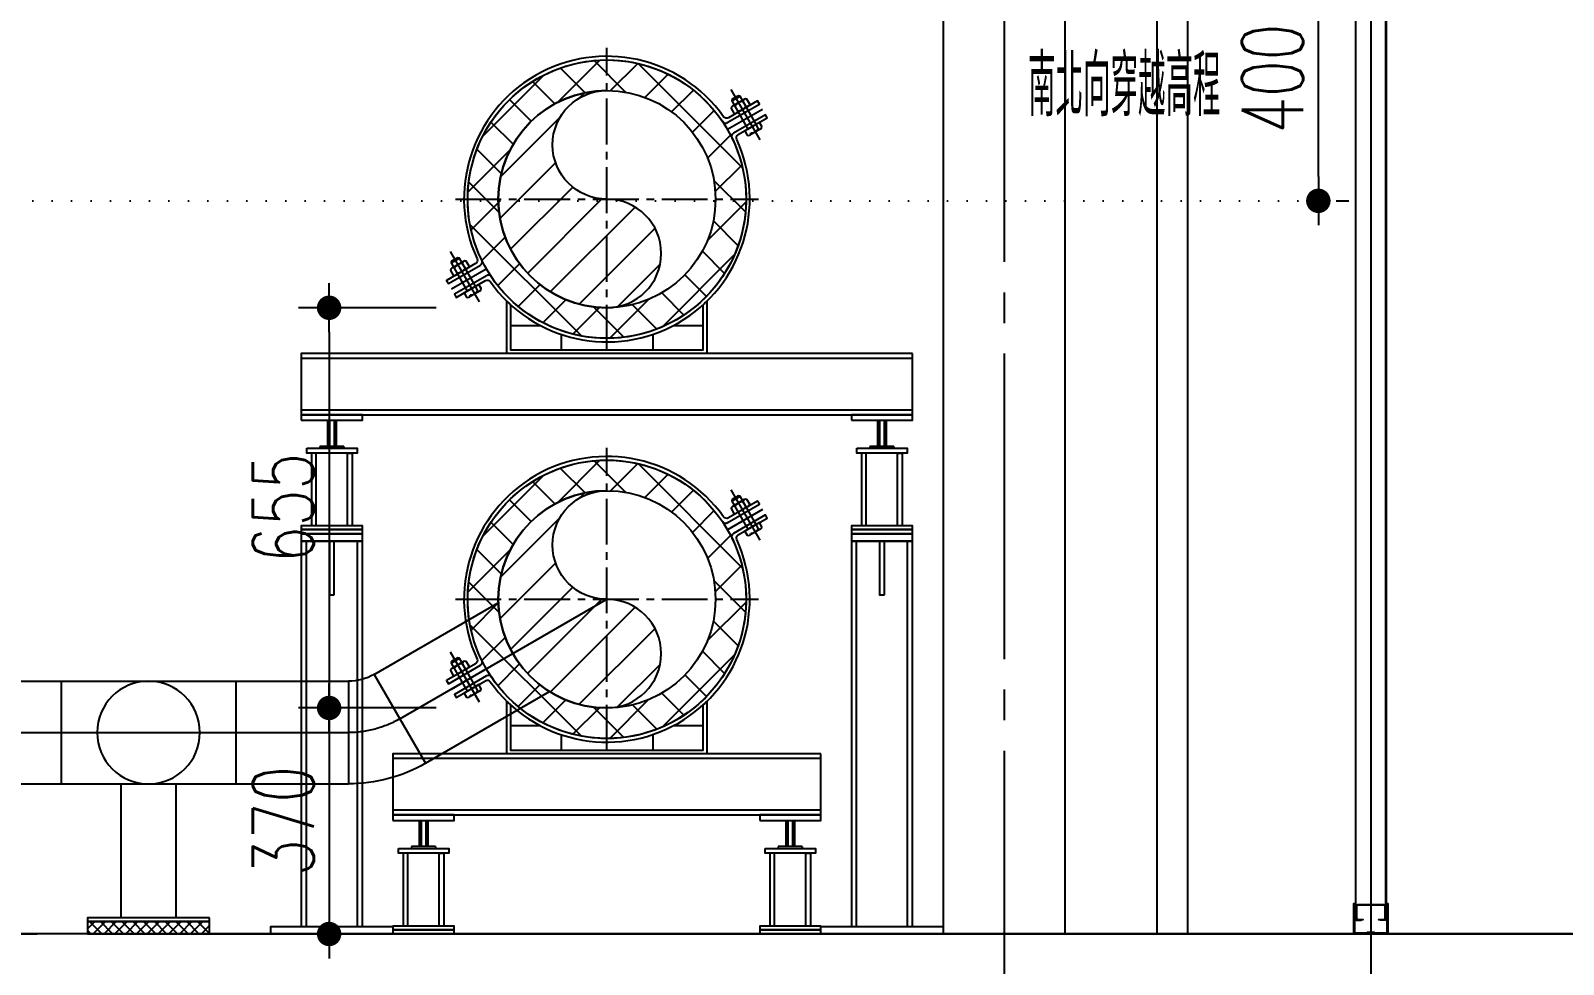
# Model space of a CAD drawing. Header units: millimetres. Extents: x -192235 to 515711, y 45168 to 947868.
# Drawn here: x 187807 to 190315, y 463900 to 465429 of the extents above; entities that cross this region are included whole.
import ezdxf
from ezdxf.enums import TextEntityAlignment as Align

# ---------------------------------------------------------------- set-up
doc = ezdxf.new("R2010")
doc.units = ezdxf.units.MM
doc.header["$LTSCALE"] = 1000
doc.header["$PDMODE"] = 1
for name, pattern in [('CENTER2', [1.125, 0.75, -0.125, 0.125, -0.125]), ('DOT2', [3.175, 0, -3.175]), ('TPH12-SEC-@20-1$0$CENTERK0', [0.65, 0.5, -0.05, 0.05, -0.05]), ('TPH12-SEC-@20-1$0$CENTERK5', [6.916, 6.667, -0.083, 0.083, -0.083]), ('YFM1P-短$0$CENTER', [2, 1.25, -0.25, 0.25, -0.25]), ('YFM1P-短$0$CENTER2', [1.125, 0.75, -0.125, 0.125, -0.125])]:
    doc.linetypes.add(name, pattern=pattern)
for name, color, linetype in [('0-LEVEL LINE', 4, 'DOT2'), ('CHW-Spt', 2, 'Continuous'), ('M-DIM', 1, 'Continuous'), ('M-TXT', 3, 'Continuous'), ('MPPIPE', 100, 'Continuous'), ('PIPE-SUPPORT', 2, 'Continuous'), ('SH-LINE-10', 2, 'Continuous'), ('SH-LINE-130', 2, 'Continuous'), ('SH-LINE-170', 170, 'Continuous'), ('TPH12-SEC-@20-1$0$A-DIM', 7, 'Continuous'), ('TPH12-SEC-@20-1$0$H-SIN', 252, 'TPH12-SEC-@20-1$0$CENTERK5'), ('TPH12-SEC-@20-1$0$KABE1', 252, 'Continuous'), ('TPH12-SEC-@20-1$0$SIAGE1', 252, 'Continuous'), ('TPH12-SEC-@20-1$0$SIAGE3', 252, 'Continuous'), ('TPH12-SEC-@20-1$0$STEEL3', 252, 'Continuous'), ('YCD-Xfa-Sec-24$0$A-WALL-F1', 190, 'Continuous'), ('YFM1P-短$0$M-PIPE-CHWR20', 110, 'Continuous'), ('YFM1P-短$0$M-PIPE-CHWS12', 130, 'Continuous'), ('YFM1P-短$0$M-PIPE-CHWS12_CL', 132, 'YFM1P-短$0$CENTER2'), ('YFM1P-短$0$M-PIPE-VENT', 10, 'Continuous')]:
    doc.layers.add(name, color=color, linetype=linetype)
doc.styles.add('aa-txt', font='simplex.shx', dxfattribs={"width": 0.7, "bigfont": 'chineset.shx'})
doc.styles.add('TPH12-SEC-@20-1$0$STANDARD', font='txt')
doc.dimstyles.new('50-DIM', dxfattribs={"dimscale": 50, "dimtxt": 2, "dimasz": 0.8, "dimexe": 1, "dimexo": 1, "dimgap": 0.5, "dimtad": 1, "dimdec": 0, "dimdsep": 46, "dimtxsty": 'aa-txt', "dimblk": 'DOT', "dimcen": 5, "dimclrd": 256, "dimclre": 256, "dimclrt": 256, "dimadec": 0, "dimazin": 0, "dimtfac": 1, "dimtdec": 0, "dimtix": 1, "dimtmove": 2, "dimatfit": 3, "dimldrblk": 'DOT', "dimfxl": 1, "dimtolj": 1, "dimtzin": 0, "dimarcsym": 0})
doc.dimstyles.new('TPH12-SEC-@20-1$0$生成的_樣式__6', dxfattribs={"dimtxt": 60, "dimasz": 30.4, "dimexe": 0.18, "dimexo": 0.0625, "dimgap": 0, "dimtad": 1, "dimdec": 1, "dimzin": 0, "dimdsep": 46, "dimtxsty": 'TPH12-SEC-@20-1$0$STANDARD', "dimblk": 'TPH12-SEC-@20-1$0$ARROWHEAD_6', "dimblk1": 'TPH12-SEC-@20-1$0$ARROWHEAD_6', "dimblk2": 'TPH12-SEC-@20-1$0$ARROWHEAD_6', "dimcen": 0.09, "dimclrd": 12, "dimclre": 12, "dimclrt": 3, "dimazin": 0, "dimtfac": 1, "dimtdec": 4, "dimtmove": 0, "dimatfit": 3, "dimfxl": 1, "dimtolj": 1, "dimtzin": 0, "dimarcsym": 0})

# ---------------------------------------------------------------- blocks, each defined once
blk = doc.blocks.new('TPH12-SEC-@20-1$0$ARROWHEAD_6')
at = {"color": 0, "linetype": 'Continuous', "lineweight": 0}
for p, q in [((0, 0), (-1, 0)), ((-0.5, -0.5), (0.5, 0.5))]:
    blk.add_line(p, q, dxfattribs=at)
blk = doc.blocks.new('*D950')
at = {"layer": 'DEFPOINTS', "color": 0, "linetype": 'Continuous', "transparency": 16777216}
for p in [(190000, 463950), (203190, 463950), (199526.1, 462150)]:
    blk.add_point(p, dxfattribs=at)
at = {"layer": 'TPH12-SEC-@20-1$0$A-DIM', "color": 12, "linetype": 'Continuous', "lineweight": -2, "transparency": 16777216}
for p, q in [((190000.1, 463950), (203190.2, 463950)), ((203190, 463919.6), (203190, 463800)), ((203190, 462180.4), (203190, 462300)), ((199526.1, 462150), (203190.2, 462150))]:
    blk.add_line(p, q, dxfattribs=at)
at = {"layer": 'TPH12-SEC-@20-1$0$A-DIM', "color": 12, "linetype": 'Continuous', "lineweight": -2, "transparency": 16777216, "xscale": 30.40000000000001, "yscale": 30.40000000000001, "zscale": 30.40000000000001}
for p, rotation in [((203190, 463950), 90), ((203190, 462150), 270)]:
    blk.add_blockref('TPH12-SEC-@20-1$0$ARROWHEAD_6', p, dxfattribs=dict(at, rotation=rotation))
at = {"layer": 'TPH12-SEC-@20-1$0$A-DIM', "color": 3, "linetype": 'Continuous', "lineweight": 0, "transparency": 16777216, "insert": (203190, 463050), "char_height": 500, "attachment_point": 5, "rotation": 90, "style": 'TPH12-SEC-@20-1$0$STANDARD'}
blk.add_mtext('\\A1;1800', dxfattribs=at)
blk = doc.blocks.new('*D951')
at = {"layer": 'DEFPOINTS', "color": 0, "linetype": 'Continuous', "transparency": 16777216}
for p in [(190000, 466700), (203174.8, 466700), (190000, 463950)]:
    blk.add_point(p, dxfattribs=at)
at = {"layer": 'TPH12-SEC-@20-1$0$A-DIM', "color": 12, "linetype": 'Continuous', "lineweight": -2, "transparency": 16777216}
for p, q in [((190000.1, 466700), (203175, 466700)), ((203174.8, 466669.6), (203174.8, 466200)), ((203174.8, 463980.4), (203174.8, 464450)), ((190000.1, 463950), (203175, 463950))]:
    blk.add_line(p, q, dxfattribs=at)
at = {"layer": 'TPH12-SEC-@20-1$0$A-DIM', "color": 12, "linetype": 'Continuous', "lineweight": -2, "transparency": 16777216, "xscale": 30.40000000000001, "yscale": 30.40000000000001, "zscale": 30.40000000000001}
for p, rotation in [((203174.8, 466700), 90), ((203174.8, 463950), 270)]:
    blk.add_blockref('TPH12-SEC-@20-1$0$ARROWHEAD_6', p, dxfattribs=dict(at, rotation=rotation))
at = {"layer": 'TPH12-SEC-@20-1$0$A-DIM', "color": 3, "linetype": 'Continuous', "lineweight": 0, "transparency": 16777216, "insert": (203174.8, 465325), "char_height": 500, "attachment_point": 5, "rotation": 90, "style": 'TPH12-SEC-@20-1$0$STANDARD'}
blk.add_mtext('\\A1;2750', dxfattribs=at)
blk = doc.blocks.new('YFM1P-短')
at = {"layer": 'YFM1P-短$0$M-PIPE-VENT'}
h = blk.add_hatch(dxfattribs=at)
h.set_pattern_fill('ANSI37', color=256, scale=100, style=0)
h.set_pattern_definition([(45, (-407216.89, 377557.605), (-8.83883476, 8.83883476), []), (135, (-407216.89, 377557.605), (-8.83883476, -8.83883476), [])])
h.paths.add_polyline_path([(101900, 463970.3), (101900, 463950.3), (102100, 463950.3), (102100, 463970.3)])
at = {"layer": 'YFM1P-短$0$M-PIPE-CHWR20'}
for p, q in [((101955, 463976.3, 0), (101955, 464195.6, 0)), ((102045, 463976.3, 0), (102045, 464195.6, 0))]:
    blk.add_line(p, q, dxfattribs=at)
at = {"layer": 'YFM1P-短$0$M-PIPE-CHWS12'}
for p, q in [((101630.9, 464375, 0), (101427.7, 464492.3)), ((101630.8, 464374.9, 0), (101546.8, 464229.4, 0)), ((102142.9, 464363.8, 0), (101672.8, 464363.6, 0)), ((101672.8, 464363.7, 0), (101672.8, 464195.7, 0)), ((101857.1, 464363.9, 0), (101857.1, 464195.6, 0)), ((102142.9, 464363.9, 0), (102142.9, 464195.6, 0)), ((103919.7, 464363.8, 0), (102142.9, 464363.8, 0)), ((101546.8, 464229.4, 0), (101343.7, 464346.7)), ((103633.9, 464195.7, 0), (101672.8, 464195.7, 0)), ((102142.9, 464195.6, 0), (101857.1, 464195.6, 0))]:
    blk.add_line(p, q, dxfattribs=at)
blk.add_circle((102000, 464279.7, 0), 84.1, dxfattribs=at)
for radius in [84, 252]:
    blk.add_arc((101672.8, 464447.7, 0), radius, 240, 270, dxfattribs=at)
at = {"layer": 'YFM1P-短$0$M-PIPE-CHWS12_CL', "linetype": 'YFM1P-短$0$CENTER'}
for p, q in [((101588.8, 464302.2, 0), (101250, 464497.8)), ((104254, 464279.7, 0), (101672.8, 464279.7, 0))]:
    blk.add_line(p, q, dxfattribs=at)
blk.add_arc((101672.8, 464447.7, 0), 168, 240, 270, dxfattribs=at)
at = {"layer": 'YFM1P-短$0$M-PIPE-VENT', "elevation": 0}
blk.add_lwpolyline([(101900, 463976.3), (102100, 463976.3), (102100, 463970.3), (101900, 463970.3)], close=True, dxfattribs=at)
blk.add_lwpolyline([(102100, 463970.3), (102100, 463950.3), (101900, 463950.3), (101900, 463970.3), (102100, 463970.3)], dxfattribs=at)
blk = doc.blocks.new('CHW-Support-L20-A-25')
at = {"layer": 'SH-LINE-10'}
for p, q in [((68, 841), (68, 798)), ((71.1, 841), (71.1, 798)), ((78.9, 841), (78.9, 798)), ((82, 841), (82, 798)), ((968, 841), (968, 798)), ((971.1, 841), (971.1, 798)), ((978.9, 841), (978.9, 798)), ((982, 841), (982, 798)), ((94.6, 798), (55.4, 798)), ((55.4, 798), (55.4, 795)), ((94.6, 798), (94.6, 795)), ((994.6, 798), (955.4, 798)), ((955.4, 798), (955.4, 795)), ((994.6, 798), (994.6, 795)), ((218, 186), (218, 143)), ((221.1, 186), (221.1, 143)), ((228.9, 186), (228.9, 143)), ((232, 186), (232, 143)), ((818, 186), (818, 143)), ((821.1, 186), (821.1, 143)), ((828.9, 186), (828.9, 143)), ((832, 186), (832, 143)), ((244.6, 143), (205.4, 143)), ((205.4, 143), (205.4, 140)), ((244.6, 143), (244.6, 140)), ((844.6, 143), (805.4, 143)), ((805.4, 143), (805.4, 140)), ((844.6, 143), (844.6, 140))]:
    blk.add_line(p, q, dxfattribs=at)
at = {"layer": 'SH-LINE-130'}
for points in [[(1025, 950), (25, 950), (25, 850), (1025, 850)], [(25, 643), (25, 12), (125, 12), (125, 643)], [(79, 555), (79, 643), (71, 643), (71, 555)], [(925, 643), (925, 12), (1025, 12), (1025, 643)], [(979, 555), (979, 643), (971, 643), (971, 555)], [(875, 295), (175, 295), (175, 195), (875, 195)], [(175, 0), (-25, 0), (-25, 12), (175, 12)], [(1075, 0), (875, 0), (875, 12), (1075, 12)]]:
    blk.add_lwpolyline(points, close=True, dxfattribs=at)
at = {"layer": 'SH-LINE-130', "ltscale": 2}
for points in [[(1025, 942), (25, 942), (25, 858), (1025, 858)], [(33, 643), (33, 12), (117, 12), (117, 643)], [(933, 643), (933, 12), (1017, 12), (1017, 643)], [(875, 287), (175, 287), (175, 203), (875, 203)]]:
    blk.add_lwpolyline(points, close=True, dxfattribs=at)
at = {"layer": 'SH-LINE-130', "ltscale": 0.1}
for points in [[(25, 643), (125, 643), (125, 655), (25, 655)], [(925, 643), (1025, 643), (1025, 655), (925, 655)]]:
    blk.add_lwpolyline(points, close=True, dxfattribs=at)
at = {"layer": 'SH-LINE-170'}
for points in [[(25, 841), (125, 841), (125, 850), (25, 850)], [(925, 841), (1025, 841), (1025, 850), (925, 850)], [(33.8, 795), (116.2, 795), (116.2, 787.2), (33.8, 787.2)], [(933.8, 795), (1016.2, 795), (1016.2, 787.2), (933.8, 787.2)], [(25, 662), (125, 662), (125, 668), (25, 668)], [(25, 655), (125, 655), (125, 662), (25, 662)], [(925, 662), (1025, 662), (1025, 668), (925, 668)], [(925, 655), (1025, 655), (1025, 662), (925, 662)], [(175, 186), (275, 186), (275, 195), (175, 195)], [(775, 186), (875, 186), (875, 195), (775, 195)], [(183.8, 140), (266.2, 140), (266.2, 132.2), (183.8, 132.2)], [(783.8, 140), (866.2, 140), (866.2, 132.2), (783.8, 132.2)], [(175, 7), (275, 7), (275, 13), (175, 13)], [(175, 0), (275, 0), (275, 7), (175, 7)], [(775, 7), (875, 7), (875, 13), (775, 13)], [(775, 0), (875, 0), (875, 7), (775, 7)]]:
    blk.add_lwpolyline(points, close=True, dxfattribs=at)
for points in [[(49.5, 668), (49.5, 787.2), (41.6, 787.2), (41.6, 668)], [(100.5, 668), (100.5, 787.2), (108.4, 787.2), (108.4, 668)], [(949.5, 668), (949.5, 787.2), (941.6, 787.2), (941.6, 668)], [(1000.5, 668), (1000.5, 787.2), (1008.4, 787.2), (1008.4, 668)], [(199.5, 13), (199.5, 132.2), (191.6, 132.2), (191.6, 13)], [(250.5, 13), (250.5, 132.2), (258.4, 132.2), (258.4, 13)], [(799.5, 13), (799.5, 132.2), (791.6, 132.2), (791.6, 13)], [(850.5, 13), (850.5, 132.2), (858.4, 132.2), (858.4, 13)]]:
    blk.add_lwpolyline(points, dxfattribs=at)
blk = doc.blocks.new('DOT')
at = {"color": 0}
blk.add_line((-1, 0), (1, 0), dxfattribs=at)
at = {"color": 3, "const_width": 0.5}
blk.add_lwpolyline([(-0.25, 0, 1), (0.25, 0, 1)], format="xyb", close=True, dxfattribs=at)
blk = doc.blocks.new('*D257')
at = {"layer": 'DEFPOINTS', "color": 0, "transparency": 16777216}
for p in [(188520.5, 464320), (188295.5, 463950), (188520.5, 463950)]:
    blk.add_point(p, dxfattribs=at)
at = {"layer": 'M-DIM', "lineweight": -2, "transparency": 16777216}
for p, q in [((188470.5, 464320), (188245.5, 464320)), ((188295.5, 464280), (188295.5, 463990)), ((188470.5, 463950), (188245.5, 463950))]:
    blk.add_line(p, q, dxfattribs=at)
at = {"layer": 'M-DIM', "lineweight": -2, "transparency": 16777216, "xscale": 40, "yscale": 40, "zscale": 40}
for p, rotation in [((188295.5, 464320), 90), ((188295.5, 463950), 270)]:
    blk.add_blockref('DOT', p, dxfattribs=dict(at, rotation=rotation))
at = {"layer": 'M-DIM', "transparency": 16777216, "insert": (188220.5, 464135), "char_height": 100, "attachment_point": 5, "rotation": 90, "style": 'aa-txt'}
blk.add_mtext('\\A1;370', dxfattribs=at)
blk = doc.blocks.new('_Dot')
at = {"color": 0, "linetype": 'ByBlock', "lineweight": -2}
blk.add_line((-0.5, 0), (-1, 0), dxfattribs=at)
at = {"color": 0, "linetype": 'ByBlock', "const_width": 0.5}
blk.add_lwpolyline([(-0.25, 0, 1), (0.25, 0, 1)], format="xyb", close=True, dxfattribs=at)
blk = doc.blocks.new('*D258')
at = {"layer": 'DEFPOINTS', "color": 0, "transparency": 16777216}
for p in [(188520.5, 464975), (188295.5, 464320), (188520.5, 464320)]:
    blk.add_point(p, dxfattribs=at)
at = {"layer": 'M-DIM', "lineweight": -2, "transparency": 16777216}
for p, q in [((188470.5, 464975), (188245.5, 464975)), ((188295.5, 464935), (188295.5, 464360)), ((188470.5, 464320), (188245.5, 464320))]:
    blk.add_line(p, q, dxfattribs=at)
at = {"layer": 'M-DIM', "lineweight": -2, "transparency": 16777216, "xscale": 40, "yscale": 40, "zscale": 40}
for p, rotation in [((188295.5, 464975), 90), ((188295.5, 464320), 270)]:
    blk.add_blockref('DOT', p, dxfattribs=dict(at, rotation=rotation))
at = {"layer": 'M-DIM', "transparency": 16777216, "insert": (188220.5, 464647.5), "char_height": 100, "attachment_point": 5, "rotation": 90, "style": 'aa-txt'}
blk.add_mtext('\\A1;655', dxfattribs=at)
blk = doc.blocks.new('YCD-Xfa-Sec-24')
at = {"layer": 'YCD-Xfa-Sec-24$0$A-WALL-F1', "elevation": 0}
for points in [[(519976.8, 396219.4), (519984, 396219.4), (519984, 396220), (519976.8, 396220, 0.414214), (519975, 396218.2), (519975, 393974.2, 0.414213), (519976.8, 393972.4), (519984, 393972.4), (519984, 393973), (519976.8, 393973, -0.414214), (519975.6, 393974.2), (519975.6, 396218.2, -0.414214)], [(520023.2, 396219.4), (520016, 396219.4), (520016, 396220), (520023.2, 396220, -0.414214), (520025, 396218.2), (520025, 393974.2, -0.414213), (520023.2, 393972.4), (520016, 393972.4), (520016, 393973), (520023.2, 393973, 0.414214), (520024.4, 393974.2), (520024.4, 396218.2, 0.414214)]]:
    blk.add_lwpolyline(points, format="xyb", close=True, dxfattribs=at)
at = {"layer": 'YCD-Xfa-Sec-24$0$A-WALL-F1'}
for points in [[(520028, 393993.5), (520028, 394000), (520026, 394000), (520025, 393998.5, 0.587703), (520025.3, 393998), (520026.5, 393998), (520026.5, 393990.5), (520026, 393990.5), (520025, 393989, 0.587703), (520025.3, 393988.5), (520026.5, 393988.5), (520026.5, 393951.8), (520006.5, 393951.8), (520005, 393952.8), (520000.5, 393952.8), (520000, 393952.5), (519999.5, 393952.8), (519995, 393952.8), (519993.5, 393951.8), (519973.5, 393951.8), (519973.5, 393988.5), (519974.7, 393988.5, 0.587703), (519975, 393989), (519974, 393990.5), (519973.5, 393990.5), (519973.5, 393998), (519974.7, 393998, 0.587703), (519975, 393998.5), (519974, 394000), (519972, 394000), (519972, 393993.5), (519972.3, 393993), (519972, 393992.5), (519972, 393950), (520028, 393950), (520028, 393992.5), (520027.7, 393993)], [(520021, 393973, 0.414214), (520024, 393976), (520024, 393995, 0.414214), (520021, 393998), (519979, 393998, 0.414214), (519976, 393995), (519976, 393976, 0.414214), (519979, 393973), (519987, 393973), (519987, 393973.8), (519978.8, 393973.8, -0.414214), (519976.8, 393975.8), (519976.8, 393995.2, -0.414214), (519978.8, 393997.2), (520021.2, 393997.2, -0.414214), (520023.2, 393995.2), (520023.2, 393975.8, -0.414214), (520021.2, 393973.8), (520013, 393973.8), (520013, 393973)]]:
    blk.add_lwpolyline(points, format="xyb", close=True, dxfattribs=at)
blk = doc.blocks.new('*D407')
at = {"layer": 'DEFPOINTS', "color": 0, "transparency": 16777216}
for p in [(189894.3, 465550), (189914.1, 465550), (189894.3, 465150)]:
    blk.add_point(p, dxfattribs=at)
at = {"layer": 'M-DIM', "lineweight": -2, "transparency": 16777216}
for p, q in [((189944.3, 465550), (189964.1, 465550)), ((189914.1, 465190), (189914.1, 465510)), ((189944.3, 465150), (189964.1, 465150))]:
    blk.add_line(p, q, dxfattribs=at)
at = {"layer": 'M-DIM', "lineweight": -2, "transparency": 16777216, "xscale": 40, "yscale": 40, "zscale": 40}
for p, rotation in [((189914.1, 465550), 90), ((189914.1, 465150), 270)]:
    blk.add_blockref('DOT', p, dxfattribs=dict(at, rotation=rotation))
at = {"layer": 'M-DIM', "transparency": 16777216, "insert": (189839.1, 465350), "char_height": 100, "attachment_point": 5, "rotation": 90, "style": 'aa-txt'}
blk.add_mtext('\\A1;400', dxfattribs=at)
blk = doc.blocks.new('TPH12-SEC-@20-1')
at = {"layer": 'DEFPOINTS', "linetype": 'TPH12-SEC-@20-1$0$CENTERK0'}
blk.add_line((189400, 467500), (189400, 462400), dxfattribs=at)
at = {"layer": 'TPH12-SEC-@20-1$0$H-SIN'}
for p, q in [((190000, 484000), (190000, 447500)), ((84160.9, 463950), (201769.6, 463950))]:
    blk.add_line(p, q, dxfattribs=at)
at = {"layer": 'TPH12-SEC-@20-1$0$KABE1'}
blk.add_line((190390, 463950), (99610, 463950), dxfattribs=at)
at = {"layer": 'TPH12-SEC-@20-1$0$SIAGE1'}
blk.add_line((189650, 466500), (189650, 463950), dxfattribs=at)
at = {"layer": 'TPH12-SEC-@20-1$0$SIAGE3'}
blk.add_line((189700, 466500), (189700, 463950), dxfattribs=at)
at = {"layer": 'TPH12-SEC-@20-1$0$STEEL3'}
blk.add_lwpolyline([(189300, 463950), (189500, 463950), (189500, 466250), (189300, 466250)], close=True, dxfattribs=at)
at = {"layer": 'TPH12-SEC-@20-1$0$A-DIM', "color": 12, "linetype": 'Continuous', "lineweight": 0}
for base, p1, p2, picture, middle in [((203174.8, 466700), (190000, 463950), (190000, 466700), '*D951', (203174.8, 465325)), ((203190, 463950), (199526.1, 462150), (190000, 463950), '*D950', (203190, 463050))]:
    dim = blk.add_linear_dim(base=base, p1=p1, p2=p2, angle=90, dimstyle='TPH12-SEC-@20-1$0$生成的_樣式__6', override={"dimtxt": 500, "dimdec": 0}, dxfattribs=at)
    dim.commit()
    dim.dimension.update_dxf_attribs({"geometry": picture, "text_midpoint": middle, "dimtype": 128, "text_rotation": 90})

msp = doc.modelspace()

# ---------------------------------------------------------------- block references
msp.add_blockref('TPH12-SEC-@20-1', (0, 0))

# ---------------------------------------------------------------- next in the draw order: hatches: boundary and pattern name
at = {"layer": 'MPPIPE'}
h = msp.add_hatch(dxfattribs=at)
h.set_pattern_fill('ANSI37', color=1, scale=15, style=0)
h.set_pattern_definition([(45, (148254.848, 398427.375), (-33.67596, 33.67596), []), (135, (148254.848, 398427.375), (-33.67596, -33.67596), [])])
edge = h.paths.add_edge_path()
edge.add_arc((188750, 465152.8), 227.8, 0, 360)
edge = h.paths.add_edge_path(flags=17)
edge.add_arc((188750, 465152.8), 177.8, 0, 360)
h = msp.add_hatch(dxfattribs=at)
h.set_pattern_fill('ANSI31', color=1, scale=15, style=0)
h.set_pattern_definition([(45, (148254.848, 401025.517), (-33.67596, 33.67596), [])])
edge = h.paths.add_edge_path()
edge.add_arc((188750, 465152.8), 177.8, 90, 270)
edge.add_arc((188750, 465063.9), 88.9, 270, 450)
edge.add_arc((188750, 465241.7), 88.9, 90, 270, ccw=False)
h = msp.add_hatch(dxfattribs=at)
h.set_pattern_fill('ANSI37', color=1, scale=15, style=0)
h.set_pattern_definition([(45, (148254.848, 397772.375), (-33.67596, 33.67596), []), (135, (148254.848, 397772.375), (-33.67596, -33.67596), [])])
edge = h.paths.add_edge_path()
edge.add_arc((188750, 464497.8), 227.8, 0, 360)
edge = h.paths.add_edge_path(flags=17)
edge.add_arc((188750, 464497.8), 177.8, 0, 360)
h = msp.add_hatch(dxfattribs=at)
h.set_pattern_fill('ANSI31', color=1, scale=15, style=0)
h.set_pattern_definition([(45, (148254.848, 400370.517), (-33.67596, 33.67596), [])])
edge = h.paths.add_edge_path()
edge.add_arc((188750, 464497.8), 177.8, 90, 270)
edge.add_arc((188750, 464408.9), 88.9, 270, 450)
edge.add_arc((188750, 464586.7), 88.9, 90, 270, ccw=False)

# ---------------------------------------------------------------- next in the draw order: linework, layer by layer
msp.add_line((190000, 484000), (190000, 447500))
at = {"layer": '0-LEVEL LINE', "ltscale": 0.01}
msp.add_line((100000, 465150), (190000, 465150), dxfattribs=at)
at = {"layer": 'MPPIPE', "color": 1, "linetype": 'CENTER2', "ltscale": 0.1}
for p, q in [((188750, 464905), (188750, 465400.6)), ((188502.2, 465152.8), (188997.8, 465152.8)), ((188750, 464250), (188750, 464745.6)), ((188502.2, 464497.8), (188997.8, 464497.8))]:
    msp.add_line(p, q, dxfattribs=at)
at = {"layer": 'MPPIPE'}
for points in [[(188750, 465330.6, 1), (188750, 464975, 1), (188750, 465152.8, -1)], [(188750, 464675.6, 1), (188750, 464320, 1), (188750, 464497.8, -1)]]:
    msp.add_lwpolyline(points, format="xyb", close=True, dxfattribs=at)
for centre, radius in [((188750, 465152.8), 227.8), ((188750, 465152.8), 177.8), ((188750, 464497.8), 227.8), ((188750, 464497.8), 177.8)]:
    msp.add_circle(centre, radius, dxfattribs=at)
at = {"layer": 'PIPE-SUPPORT'}
for p, q in [((188952.61974, 465332.13639), (189000.11974, 465249.86398)), ((188974.86974, 465316.11492), (188955.36974, 465304.85659)), ((188972.61974, 465312.50648), (188977.11974, 465304.71225)), ((189004.43826, 465299.7), (188947.28059, 465266.7)), ((188981.36974, 465304.85659), (188961.86974, 465293.59826)), ((189001.61974, 465268.05051), (188983.61974, 465257.6582)), ((188993.61974, 465274.97871), (188997.61974, 465268.05051)), ((188493.38026, 465066.99436), (188540.88026, 464984.72194)), ((188495.56174, 465005.9), (188552.71941, 465038.9)), ((188515.63026, 465050.97289), (188496.13026, 465039.71455)), ((188522.13026, 465039.71455), (188502.63026, 465028.45622)), ((188513.38026, 465047.36445), (188517.88026, 465039.57022)), ((188542.38026, 465002.90848), (188524.38026, 464992.51617)), ((188534.38026, 465009.83668), (188538.38026, 465002.90848)), ((188592.5, 464946), (188640.9303, 464946)), ((188859.0697, 464946), (188907.5, 464946)), ((188952.61974, 464677.13639), (189000.11974, 464594.86398)), ((188974.86974, 464661.11492), (188955.36974, 464649.85659)), ((189004.43826, 464644.7), (188947.28059, 464611.7)), ((188981.36974, 464649.85659), (188961.86974, 464638.59826)), ((188972.61974, 464657.50648), (188977.11974, 464649.71225)), ((189001.61974, 464613.05051), (188983.61974, 464602.6582)), ((188993.61974, 464619.97871), (188997.61974, 464613.05051)), ((188493.38026, 464411.99436), (188540.88026, 464329.72194)), ((188495.56174, 464350.9), (188552.71941, 464383.9)), ((188515.63026, 464395.97289), (188496.13026, 464384.71455)), ((188522.13026, 464384.71455), (188502.63026, 464373.45622)), ((188513.38026, 464392.36445), (188517.88026, 464384.57022)), ((188542.38026, 464347.90848), (188524.38026, 464337.51617)), ((188534.38026, 464354.83668), (188538.38026, 464347.90848)), ((188592.5, 464291), (188640.9303, 464291)), ((188859.0697, 464291), (188907.5, 464291))]:
    msp.add_line(p, q, dxfattribs=at)
at = {"layer": 'PIPE-SUPPORT', "linetype": 'ByBlock'}
for p, q in [((188675, 464931.35601), (188675, 464906)), ((188825, 464931.35601), (188825, 464906)), ((188675, 464276.35601), (188675, 464251)), ((188825, 464276.35601), (188825, 464251))]:
    msp.add_line(p, q, dxfattribs=at)
at = {"layer": 'PIPE-SUPPORT'}
for points in [[(188947.00205, 465278.08619), (188999.43826, 465308.36025), (188996.43826, 465313.55641), (188948.79707, 465286.05075, -0.387553732), (188940.89807, 465287.78285, 0.9121034882), (188537.65239, 465054.96885, -0.387553732), (188535.20293, 465047.26206), (188487.56174, 465019.75641), (188490.56174, 465014.56025), (188542.99795, 465044.83431, 0.3942931976), (188545.38722, 465052.66784, -0.9337545277), (188939.02339, 465279.93378, 0.4104601803), (188947.28646, 465278.26112, -0.0000099433), (188947.29145, 465278.25328)], [(188947.00205, 464623.08619), (188999.43826, 464653.36025), (188996.43826, 464658.55641), (188948.79707, 464631.05075, -0.387553732), (188940.89807, 464632.78285, 0.9121034882), (188537.65239, 464399.96885, -0.387553732), (188535.20293, 464392.26206), (188487.56174, 464364.75641), (188490.56174, 464359.56025), (188542.99795, 464389.83431, 0.3942931976), (188545.38722, 464397.66784, -0.9337545277), (188939.02339, 464624.93378, 0.4104601803), (188947.28646, 464623.26112, -0.0000099433), (188947.29145, 464623.25328)]]:
    msp.add_lwpolyline(points, format="xyb", dxfattribs=at)
for points in [[(188957.61974, 465293.45392, 0.53293871), (188964.11974, 465297.2067, 0.266469355), (188977.11974, 465304.71225, 0.53293871), (188983.61974, 465308.46503), (188979.11974, 465316.25926, 0.53293871), (188972.61974, 465312.50648, 0.266469355), (188959.61974, 465305.00093, 0.53293871), (188953.11974, 465301.24815)], [(188559.10193, 465017.81715, 0.9121034882), (188962.34761, 465250.63115, -0.387553732), (188964.79707, 465258.33794), (189012.43826, 465285.84359), (189009.43826, 465291.03975), (188957.00205, 465260.76569, 0.3942931976), (188954.61278, 465252.93216, -0.9337545277), (188560.97661, 465025.66622, 0.3942931976), (188552.99795, 465027.51381), (188500.56174, 464997.23975), (188503.56174, 464992.04359), (188551.20293, 465019.54925, -0.387553732)], [(188985.61974, 465261.12231, 0.2886751346), (188997.61974, 465268.05051, 0.5773502692), (189003.61974, 465271.51461), (188999.61974, 465278.44281), (188975.61974, 465264.58641), (188979.61974, 465257.6582, 0.5773502692)], [(188498.38026, 465028.31189, 0.53293871), (188504.88026, 465032.06466, 0.266469355), (188517.88026, 465039.57022, 0.53293871), (188524.38026, 465043.32299), (188519.88026, 465051.11722, 0.53293871), (188513.38026, 465047.36445, 0.266469355), (188500.38026, 465039.85889, 0.53293871), (188493.88026, 465036.10612)], [(188526.38026, 464995.98027, 0.2886751346), (188538.38026, 465002.90848, 0.5773502692), (188544.38026, 465006.37258), (188540.38026, 465013.30078), (188516.38026, 464999.44437), (188520.38026, 464992.51617, 0.5773502692)], [(188913.5, 464985.67672), (188913.5, 464900), (188586.5, 464900), (188586.5, 464985.67672, 0.0088251078), (188592.5, 464980.01056), (188592.5, 464906), (188907.5, 464906), (188907.5, 464980.01056, 0.0088251078)], [(188957.61974, 464638.45392, 0.53293871), (188964.11974, 464642.2067, 0.266469355), (188977.11974, 464649.71225, 0.53293871), (188983.61974, 464653.46503), (188979.11974, 464661.25926, 0.53293871), (188972.61974, 464657.50648, 0.266469355), (188959.61974, 464650.00093, 0.53293871), (188953.11974, 464646.24815)], [(188559.10193, 464362.81715, 0.9121034882), (188962.34761, 464595.63115, -0.387553732), (188964.79707, 464603.33794), (189012.43826, 464630.84359), (189009.43826, 464636.03975), (188957.00205, 464605.76569, 0.3942931976), (188954.61278, 464597.93216, -0.9337545277), (188560.97661, 464370.66622, 0.3942931976), (188552.99795, 464372.51381), (188500.56174, 464342.23975), (188503.56174, 464337.04359), (188551.20293, 464364.54925, -0.387553732)], [(188985.61974, 464606.12231, 0.2886751346), (188997.61974, 464613.05051, 0.5773502692), (189003.61974, 464616.51461), (188999.61974, 464623.44281), (188975.61974, 464609.58641), (188979.61974, 464602.6582, 0.5773502692)], [(188498.38026, 464373.31189, 0.53293871), (188504.88026, 464377.06466, 0.266469355), (188517.88026, 464384.57022, 0.53293871), (188524.38026, 464388.32299), (188519.88026, 464396.11722, 0.53293871), (188513.38026, 464392.36445, 0.266469355), (188500.38026, 464384.85889, 0.53293871), (188493.88026, 464381.10612)], [(188526.38026, 464340.98027, 0.2886751346), (188538.38026, 464347.90848, 0.5773502692), (188544.38026, 464351.37258), (188540.38026, 464358.30078), (188516.38026, 464344.44437), (188520.38026, 464337.51617, 0.5773502692)], [(188913.5, 464330.67672), (188913.5, 464245), (188586.5, 464245), (188586.5, 464330.67672, 0.0088251078), (188592.5, 464325.01056), (188592.5, 464251), (188907.5, 464251), (188907.5, 464325.01056, 0.0088251078)]]:
    msp.add_lwpolyline(points, format="xyb", close=True, dxfattribs=at)
for points in [[(188954.24566, 465313.44521), (188980.74566, 465267.54586), (188994.49381, 465275.48336), (188967.99381, 465321.38271), (188965.26176, 465322.11476), (188954.97771, 465316.17726), (188954.24566, 465313.44521), (188967.99381, 465321.38271)], [(188495.00619, 465048.30317), (188521.50619, 465002.40383), (188535.25434, 465010.34133), (188508.75434, 465056.24067), (188506.02229, 465056.97272), (188495.73824, 465051.03522), (188495.00619, 465048.30317), (188508.75434, 465056.24067)], [(188954.24566, 464658.44521), (188980.74566, 464612.54586), (188994.49381, 464620.48336), (188967.99381, 464666.38271), (188965.26176, 464667.11476), (188954.97771, 464661.17726), (188954.24566, 464658.44521), (188967.99381, 464666.38271)], [(188495.00619, 464393.30317), (188521.50619, 464347.40383), (188535.25434, 464355.34133), (188508.75434, 464401.24067), (188506.02229, 464401.97272), (188495.73824, 464396.03522), (188495.00619, 464393.30317), (188508.75434, 464401.24067)]]:
    msp.add_lwpolyline(points, dxfattribs=at)

# ---------------------------------------------------------------- next in the draw order: block references
at = {"xscale": -1}
for name, p in [('YFM1P-短', (290000, 0)), ('YCD-Xfa-Sec-24', (710000, 70000))]:
    msp.add_blockref(name, p, dxfattribs=at)
at = {"layer": 'CHW-Spt'}
msp.add_blockref('CHW-Support-L20-A-25', (188225, 463950), dxfattribs=at)

# ---------------------------------------------------------------- next in the draw order: texts
at = {"layer": 'M-TXT', "style": 'aa-txt', "width": 0.45}
msp.add_text('南北向穿越高程', height=100, dxfattribs=at).set_placement((189596.61246, 465338.52239), align=Align.MIDDLE_CENTER)

# ---------------------------------------------------------------- next in the draw order: dimensions: what is measured, and where the dimension line sits
at = {"layer": 'M-DIM'}
for base, p1, p2, picture, middle in [((189914.14154, 465550), (189894.32089, 465150), (189894.32089, 465550), '*D407', (189839.14154, 465350)), ((188295.5, 464320), (188520.5, 464975), (188520.5, 464320), '*D258', (188220.5, 464647.5)), ((188295.5, 463950), (188520.5, 464320), (188520.5, 463950), '*D257', (188220.5, 464135))]:
    dim = msp.add_linear_dim(base=base, p1=p1, p2=p2, angle=90, dimstyle='50-DIM', dxfattribs=at)
    dim.commit()
    dim.dimension.update_dxf_attribs({"geometry": picture, "text_midpoint": middle})

doc.saveas('drawing.dxf')
